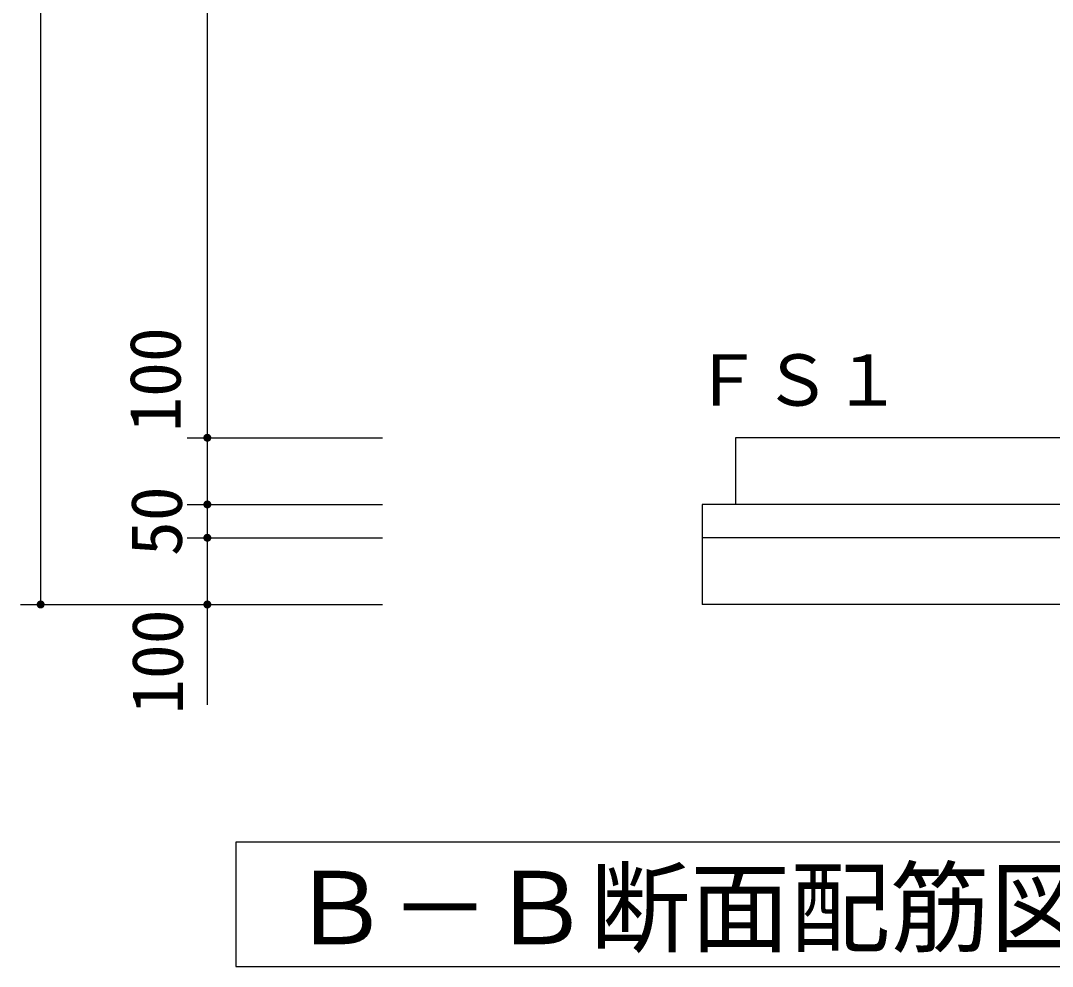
# Model space of a CAD drawing. Units: millimetres, scale not verified. Extents: x -8910 to 8910, y -6308 to 6308.
# Drawn here: x -1297 to 250, y -263 to 1155 of the extents above; entities that cross this region are included whole.
import ezdxf
from ezdxf.enums import TextEntityAlignment as Align

# ---------------------------------------------------------------- set-up
doc = ezdxf.new("R2010")
doc.units = ezdxf.units.MM
doc.header["$LTSCALE"] = 30
for name, color, linetype, lineweight in [('0-1_製作', 5, 'Continuous', 25), ('0-3_躯体', 7, 'Continuous', 25), ('0-4_機器', 2, 'Continuous', 25), ('0-5_08', 2, 'Continuous', 25)]:
    doc.layers.add(name, color=color, linetype=linetype, lineweight=lineweight)
doc.styles.add('ＭＳ ゴシック', font='')
doc.styles.get('ＭＳ ゴシック').set_extended_font_data('MS Gothic')

msp = doc.modelspace()

# ---------------------------------------------------------------- linework, layer by layer
at = {"layer": '0-1_製作', "color": 2}
for p, q in [((-1267.24, 2409.59), (-1267.24, 279.59)), ((-1017.24, 2309.58), (-1017.24, 529.59)), ((-1047.24, 529.59), (-754.55, 529.59)), ((-1017.24, 529.59), (-1017.24, 429.59)), ((-1047.24, 429.59), (-754.55, 429.59)), ((-1017.24, 429.59), (-1017.24, 379.59)), ((-1047.24, 379.59), (-754.55, 379.59)), ((-1017.24, 379.59), (-1017.24, 279.59)), ((-1297.24, 279.59), (-1017.24, 279.59)), ((-1047.24, 279.59), (-754.55, 279.59)), ((-1017.24, 279.59), (-1017.24, 129.07))]:
    msp.add_line(p, q, dxfattribs=at)
at = {"layer": '0-1_製作'}
for points in [[(-1020.13, 534.84), (-1023.24, 529.59), (-1020.76, 534.44)], [(-1020.13, 534.84), (-1017.24, 529.59), (-1023.24, 529.59)], [(-1020.76, 534.44), (-1023.24, 529.59), (-1023.22, 529.96)], [(-1017.24, 529.59), (-1023.19, 528.83), (-1023.24, 529.59)], [(-1020.76, 534.44), (-1023.22, 529.96), (-1021.34, 533.96)], [(-1021.34, 533.96), (-1023.22, 529.96), (-1023.13, 530.71)], [(-1017.24, 529.59), (-1023.05, 528.09), (-1023.19, 528.83)], [(-1021.34, 533.96), (-1023.13, 530.71), (-1021.86, 533.41)], [(-1021.86, 533.41), (-1023.13, 530.71), (-1022.94, 531.44)], [(-1017.24, 529.59), (-1022.81, 527.38), (-1023.05, 528.09)], [(-1021.86, 533.41), (-1022.94, 531.44), (-1022.3, 532.8)], [(-1022.3, 532.8), (-1022.94, 531.44), (-1022.66, 532.14)], [(-1017.24, 529.59), (-1022.49, 526.7), (-1022.81, 527.38)], [(-1017.24, 529.59), (-1022.09, 526.06), (-1022.49, 526.7)], [(-1017.24, 529.59), (-1021.61, 525.48), (-1022.09, 526.06)], [(-1017.24, 529.59), (-1021.06, 524.96), (-1021.61, 525.48)], [(-1017.24, 529.59), (-1020.45, 524.52), (-1021.06, 524.96)], [(-1017.24, 529.59), (-1019.79, 524.16), (-1020.45, 524.52)], [(-1019.44, 535.16), (-1017.24, 529.59), (-1020.13, 534.84)], [(-1017.24, 523.59), (-1019.79, 524.16), (-1017.24, 529.59)], [(-1018.73, 535.4), (-1017.24, 529.59), (-1019.44, 535.16)], [(-1017.99, 535.54), (-1017.24, 529.59), (-1018.73, 535.4)], [(-1017.24, 535.59), (-1017.24, 529.59), (-1017.99, 535.54)], [(-1016.86, 535.57), (-1017.24, 529.59), (-1017.24, 535.59)], [(-1016.11, 535.48), (-1017.24, 529.59), (-1016.86, 535.57)], [(-1015.38, 535.29), (-1017.24, 529.59), (-1016.11, 535.48)], [(-1014.68, 535.02), (-1017.24, 529.59), (-1015.38, 535.29)], [(-1014.02, 534.65), (-1017.24, 529.59), (-1014.68, 535.02)], [(-1014.02, 534.65), (-1011.24, 529.59), (-1017.24, 529.59)], [(-1011.24, 529.59), (-1017.24, 523.59), (-1017.24, 529.59)], [(-1011.24, 529.59), (-1016.48, 523.63), (-1017.24, 523.59)], [(-1011.24, 529.59), (-1015.74, 523.77), (-1016.48, 523.63)], [(-1011.24, 529.59), (-1015.03, 524.01), (-1015.74, 523.77)], [(-1011.24, 529.59), (-1014.34, 524.33), (-1015.03, 524.01)], [(-1011.24, 529.59), (-1013.71, 524.73), (-1014.34, 524.33)], [(-1013.41, 534.21), (-1011.24, 529.59), (-1014.02, 534.65)], [(-1011.25, 529.21), (-1013.71, 524.73), (-1011.24, 529.59)], [(-1011.25, 529.21), (-1013.13, 525.21), (-1013.71, 524.73)], [(-1012.86, 533.69), (-1011.24, 529.59), (-1013.41, 534.21)], [(-1011.34, 528.46), (-1013.13, 525.21), (-1011.25, 529.21)], [(-1011.34, 528.46), (-1012.61, 525.76), (-1013.13, 525.21)], [(-1012.38, 533.11), (-1011.24, 529.59), (-1012.86, 533.69)], [(-1011.53, 527.73), (-1012.61, 525.76), (-1011.34, 528.46)], [(-1011.53, 527.73), (-1012.17, 526.37), (-1012.61, 525.76)], [(-1011.98, 532.48), (-1011.24, 529.59), (-1012.38, 533.11)], [(-1011.81, 527.03), (-1012.17, 526.37), (-1011.53, 527.73)], [(-1011.66, 531.8), (-1011.24, 529.59), (-1011.98, 532.48)], [(-1011.42, 531.08), (-1011.24, 529.59), (-1011.66, 531.8)], [(-1011.28, 530.34), (-1011.24, 529.59), (-1011.42, 531.08)], [(-1017.24, 523.59), (-1019.09, 523.88), (-1019.79, 524.16)], [(-1017.24, 523.59), (-1018.36, 523.69), (-1019.09, 523.88)], [(-1017.24, 523.59), (-1017.61, 523.6), (-1018.36, 523.69)], [(-1021.34, 433.96), (-1023.24, 429.59), (-1023.22, 429.96)], [(-1021.34, 433.96), (-1017.24, 429.59), (-1023.24, 429.59)], [(-1021.34, 433.96), (-1023.22, 429.96), (-1021.86, 433.41)], [(-1021.86, 433.41), (-1023.22, 429.96), (-1023.13, 430.71)], [(-1021.86, 433.41), (-1023.13, 430.71), (-1022.3, 432.8)], [(-1020.76, 434.44), (-1017.24, 429.59), (-1021.34, 433.96)], [(-1020.13, 434.84), (-1017.24, 429.59), (-1020.76, 434.44)], [(-1019.44, 435.17), (-1017.24, 429.59), (-1020.13, 434.84)], [(-1018.73, 435.4), (-1017.24, 429.59), (-1019.44, 435.17)], [(-1017.99, 435.54), (-1017.24, 429.59), (-1018.73, 435.4)], [(-1017.24, 435.59), (-1017.24, 429.59), (-1017.99, 435.54)], [(-1016.86, 435.58), (-1017.24, 429.59), (-1017.24, 435.59)], [(-1016.11, 435.48), (-1017.24, 429.59), (-1016.86, 435.58)], [(-1015.38, 435.29), (-1017.24, 429.59), (-1016.11, 435.48)], [(-1014.68, 435.02), (-1017.24, 429.59), (-1015.38, 435.29)], [(-1014.68, 435.02), (-1011.24, 429.59), (-1017.24, 429.59)], [(-1014.02, 434.65), (-1011.24, 429.59), (-1014.68, 435.02)], [(-1013.41, 434.21), (-1011.24, 429.59), (-1014.02, 434.65)], [(-1012.86, 433.69), (-1011.24, 429.59), (-1013.41, 434.21)], [(-1012.38, 433.11), (-1011.24, 429.59), (-1012.86, 433.69)], [(-1017.24, 429.59), (-1023.19, 428.84), (-1023.24, 429.59)], [(-1017.24, 429.59), (-1023.05, 428.09), (-1023.19, 428.84)], [(-1022.3, 432.8), (-1023.13, 430.71), (-1022.94, 431.44)], [(-1017.24, 429.59), (-1022.81, 427.38), (-1023.05, 428.09)], [(-1022.3, 432.8), (-1022.94, 431.44), (-1022.66, 432.14)], [(-1017.24, 429.59), (-1022.49, 426.7), (-1022.81, 427.38)], [(-1017.24, 429.59), (-1022.09, 426.06), (-1022.49, 426.7)], [(-1017.24, 429.59), (-1021.61, 425.48), (-1022.09, 426.06)], [(-1017.24, 429.59), (-1021.06, 424.96), (-1021.61, 425.48)], [(-1017.24, 429.59), (-1020.45, 424.52), (-1021.06, 424.96)], [(-1017.24, 429.59), (-1019.79, 424.16), (-1020.45, 424.52)], [(-1017.24, 429.59), (-1019.09, 423.88), (-1019.79, 424.16)], [(-1017.24, 423.59), (-1019.09, 423.88), (-1017.24, 429.59)], [(-1017.24, 423.59), (-1018.36, 423.69), (-1019.09, 423.88)], [(-1017.24, 423.59), (-1017.61, 423.6), (-1018.36, 423.69)], [(-1011.24, 429.59), (-1017.24, 423.59), (-1017.24, 429.59)], [(-1011.24, 429.59), (-1016.48, 423.63), (-1017.24, 423.59)], [(-1011.24, 429.59), (-1015.74, 423.78), (-1016.48, 423.63)], [(-1011.24, 429.59), (-1015.03, 424.01), (-1015.74, 423.78)], [(-1011.24, 429.59), (-1014.34, 424.33), (-1015.03, 424.01)], [(-1011.24, 429.59), (-1013.71, 424.73), (-1014.34, 424.33)], [(-1011.24, 429.59), (-1013.13, 425.21), (-1013.71, 424.73)], [(-1011.24, 429.59), (-1012.61, 425.76), (-1013.13, 425.21)], [(-1011.25, 429.21), (-1012.61, 425.76), (-1011.24, 429.59)], [(-1011.34, 428.46), (-1012.61, 425.76), (-1011.25, 429.21)], [(-1011.34, 428.46), (-1012.17, 426.37), (-1012.61, 425.76)], [(-1011.98, 432.48), (-1011.24, 429.59), (-1012.38, 433.11)], [(-1011.53, 427.73), (-1012.17, 426.37), (-1011.34, 428.46)], [(-1011.53, 427.73), (-1011.81, 427.03), (-1012.17, 426.37)], [(-1011.66, 431.8), (-1011.24, 429.59), (-1011.98, 432.48)], [(-1011.42, 431.08), (-1011.24, 429.59), (-1011.66, 431.8)], [(-1011.28, 430.34), (-1011.24, 429.59), (-1011.42, 431.08)], [(-1021.34, 383.96), (-1023.24, 379.59), (-1021.86, 383.41)], [(-1021.34, 383.96), (-1017.24, 379.59), (-1023.24, 379.59)], [(-1021.86, 383.41), (-1023.24, 379.59), (-1023.22, 379.96)], [(-1017.24, 379.59), (-1023.19, 378.83), (-1023.24, 379.59)], [(-1021.86, 383.41), (-1023.22, 379.96), (-1022.3, 382.8)], [(-1022.3, 382.8), (-1023.22, 379.96), (-1023.13, 380.71)], [(-1017.24, 379.59), (-1023.05, 378.09), (-1023.19, 378.83)], [(-1022.3, 382.8), (-1023.13, 380.71), (-1022.66, 382.14)], [(-1022.66, 382.14), (-1023.13, 380.71), (-1022.94, 381.44)], [(-1017.24, 379.59), (-1022.81, 377.38), (-1023.05, 378.09)], [(-1017.24, 379.59), (-1022.49, 376.7), (-1022.81, 377.38)], [(-1017.24, 379.59), (-1022.09, 376.06), (-1022.49, 376.7)], [(-1017.24, 379.59), (-1021.61, 375.48), (-1022.09, 376.06)], [(-1017.24, 379.59), (-1021.06, 374.96), (-1021.61, 375.48)], [(-1020.76, 384.44), (-1017.24, 379.59), (-1021.34, 383.96)], [(-1017.24, 379.59), (-1020.45, 374.52), (-1021.06, 374.96)], [(-1020.13, 384.84), (-1017.24, 379.59), (-1020.76, 384.44)], [(-1017.24, 379.59), (-1019.79, 374.16), (-1020.45, 374.52)], [(-1019.44, 385.17), (-1017.24, 379.59), (-1020.13, 384.84)], [(-1017.24, 379.59), (-1019.09, 373.88), (-1019.79, 374.16)], [(-1018.73, 385.4), (-1017.24, 379.59), (-1019.44, 385.17)], [(-1017.24, 373.59), (-1019.09, 373.88), (-1017.24, 379.59)], [(-1017.24, 373.59), (-1018.36, 373.69), (-1019.09, 373.88)], [(-1017.99, 385.54), (-1017.24, 379.59), (-1018.73, 385.4)], [(-1017.24, 373.59), (-1017.61, 373.6), (-1018.36, 373.69)], [(-1017.24, 385.59), (-1017.24, 379.59), (-1017.99, 385.54)], [(-1016.86, 385.58), (-1017.24, 379.59), (-1017.24, 385.59)], [(-1016.11, 385.48), (-1017.24, 379.59), (-1016.86, 385.58)], [(-1015.38, 385.29), (-1017.24, 379.59), (-1016.11, 385.48)], [(-1014.68, 385.02), (-1017.24, 379.59), (-1015.38, 385.29)], [(-1014.68, 385.02), (-1011.24, 379.59), (-1017.24, 379.59)], [(-1011.24, 379.59), (-1017.24, 373.59), (-1017.24, 379.59)], [(-1011.24, 379.59), (-1016.48, 373.63), (-1017.24, 373.59)], [(-1011.24, 379.59), (-1015.74, 373.78), (-1016.48, 373.63)], [(-1011.24, 379.59), (-1015.03, 374.01), (-1015.74, 373.78)], [(-1011.24, 379.59), (-1014.34, 374.33), (-1015.03, 374.01)], [(-1014.02, 384.65), (-1011.24, 379.59), (-1014.68, 385.02)], [(-1011.24, 379.59), (-1013.71, 374.73), (-1014.34, 374.33)], [(-1013.41, 384.21), (-1011.24, 379.59), (-1014.02, 384.65)], [(-1011.24, 379.59), (-1013.13, 375.21), (-1013.71, 374.73)], [(-1012.86, 383.69), (-1011.24, 379.59), (-1013.41, 384.21)], [(-1011.24, 379.59), (-1012.61, 375.76), (-1013.13, 375.21)], [(-1012.38, 383.11), (-1011.24, 379.59), (-1012.86, 383.69)], [(-1011.25, 379.21), (-1012.61, 375.76), (-1011.24, 379.59)], [(-1011.25, 379.21), (-1012.17, 376.37), (-1012.61, 375.76)], [(-1011.98, 382.48), (-1011.24, 379.59), (-1012.38, 383.11)], [(-1011.34, 378.46), (-1012.17, 376.37), (-1011.25, 379.21)], [(-1011.34, 378.46), (-1011.81, 377.03), (-1012.17, 376.37)], [(-1011.66, 381.8), (-1011.24, 379.59), (-1011.98, 382.48)], [(-1011.53, 377.73), (-1011.81, 377.03), (-1011.34, 378.46)], [(-1011.42, 381.08), (-1011.24, 379.59), (-1011.66, 381.8)], [(-1011.28, 380.34), (-1011.24, 379.59), (-1011.42, 381.08)], [(-1272.66, 282.14), (-1273.24, 279.59), (-1273.22, 279.96)], [(-1272.66, 282.14), (-1267.24, 279.59), (-1273.24, 279.59)], [(-1267.24, 279.59), (-1273.19, 278.83), (-1273.24, 279.59)], [(-1272.66, 282.14), (-1273.22, 279.96), (-1272.94, 281.44)], [(-1272.94, 281.44), (-1273.22, 279.96), (-1273.13, 280.71)], [(-1267.24, 279.59), (-1273.05, 278.09), (-1273.19, 278.83)], [(-1267.24, 279.59), (-1272.81, 277.38), (-1273.05, 278.09)], [(-1267.24, 279.59), (-1272.49, 276.69), (-1272.81, 277.38)], [(-1272.3, 282.8), (-1267.24, 279.59), (-1272.66, 282.14)], [(-1267.24, 279.59), (-1272.09, 276.06), (-1272.49, 276.69)], [(-1271.86, 283.41), (-1267.24, 279.59), (-1272.3, 282.8)], [(-1267.24, 279.59), (-1271.61, 275.48), (-1272.09, 276.06)], [(-1271.34, 283.96), (-1267.24, 279.59), (-1271.86, 283.41)], [(-1267.24, 279.59), (-1271.06, 274.96), (-1271.61, 275.48)], [(-1270.76, 284.44), (-1267.24, 279.59), (-1271.34, 283.96)], [(-1267.24, 279.59), (-1270.45, 274.52), (-1271.06, 274.96)], [(-1270.13, 284.84), (-1267.24, 279.59), (-1270.76, 284.44)], [(-1267.24, 279.59), (-1269.79, 274.16), (-1270.45, 274.52)], [(-1269.44, 285.16), (-1267.24, 279.59), (-1270.13, 284.84)], [(-1267.24, 279.59), (-1269.09, 273.88), (-1269.79, 274.16)], [(-1268.73, 285.4), (-1267.24, 279.59), (-1269.44, 285.16)], [(-1267.24, 279.59), (-1268.36, 273.69), (-1269.09, 273.88)], [(-1267.99, 285.54), (-1267.24, 279.59), (-1268.73, 285.4)], [(-1267.24, 273.59), (-1268.36, 273.69), (-1267.24, 279.59)], [(-1267.24, 285.59), (-1267.24, 279.59), (-1267.99, 285.54)], [(-1266.86, 285.57), (-1267.24, 279.59), (-1267.24, 285.59)], [(-1266.11, 285.48), (-1267.24, 279.59), (-1266.86, 285.57)], [(-1265.38, 285.29), (-1267.24, 279.59), (-1266.11, 285.48)], [(-1265.38, 285.29), (-1261.24, 279.59), (-1267.24, 279.59)], [(-1261.24, 279.59), (-1267.24, 273.59), (-1267.24, 279.59)], [(-1261.24, 279.59), (-1266.48, 273.63), (-1267.24, 273.59)], [(-1261.24, 279.59), (-1265.74, 273.77), (-1266.48, 273.63)], [(-1261.24, 279.59), (-1265.03, 274.01), (-1265.74, 273.77)], [(-1264.68, 285.01), (-1261.24, 279.59), (-1265.38, 285.29)], [(-1261.24, 279.59), (-1264.34, 274.33), (-1265.03, 274.01)], [(-1264.02, 284.65), (-1261.24, 279.59), (-1264.68, 285.01)], [(-1261.24, 279.59), (-1263.71, 274.73), (-1264.34, 274.33)], [(-1263.41, 284.21), (-1261.24, 279.59), (-1264.02, 284.65)], [(-1261.24, 279.59), (-1263.13, 275.21), (-1263.71, 274.73)], [(-1262.86, 283.69), (-1261.24, 279.59), (-1263.41, 284.21)], [(-1261.24, 279.59), (-1262.61, 275.76), (-1263.13, 275.21)], [(-1262.38, 283.11), (-1261.24, 279.59), (-1262.86, 283.69)], [(-1261.24, 279.59), (-1262.17, 276.37), (-1262.61, 275.76)], [(-1261.98, 282.48), (-1261.24, 279.59), (-1262.38, 283.11)], [(-1261.24, 279.59), (-1261.81, 277.03), (-1262.17, 276.37)], [(-1261.66, 281.79), (-1261.24, 279.59), (-1261.98, 282.48)], [(-1261.24, 279.59), (-1261.53, 277.73), (-1261.81, 277.03)], [(-1261.42, 281.08), (-1261.24, 279.59), (-1261.66, 281.79)], [(-1261.25, 279.21), (-1261.53, 277.73), (-1261.24, 279.59)], [(-1261.34, 278.46), (-1261.53, 277.73), (-1261.25, 279.21)], [(-1261.28, 280.34), (-1261.24, 279.59), (-1261.42, 281.08)], [(-1022.3, 282.8), (-1023.24, 279.59), (-1023.22, 279.96)], [(-1022.3, 282.8), (-1017.24, 279.59), (-1023.24, 279.59)], [(-1017.24, 279.59), (-1023.19, 278.83), (-1023.24, 279.59)], [(-1022.3, 282.8), (-1023.22, 279.96), (-1022.66, 282.14)], [(-1022.66, 282.14), (-1023.22, 279.96), (-1023.13, 280.71)], [(-1017.24, 279.59), (-1023.05, 278.09), (-1023.19, 278.83)], [(-1022.66, 282.14), (-1023.13, 280.71), (-1022.94, 281.44)], [(-1017.24, 279.59), (-1022.81, 277.38), (-1023.05, 278.09)], [(-1017.24, 279.59), (-1022.49, 276.69), (-1022.81, 277.38)], [(-1017.24, 279.59), (-1022.09, 276.06), (-1022.49, 276.69)], [(-1021.86, 283.41), (-1017.24, 279.59), (-1022.3, 282.8)], [(-1017.24, 279.59), (-1021.61, 275.48), (-1022.09, 276.06)], [(-1021.34, 283.96), (-1017.24, 279.59), (-1021.86, 283.41)], [(-1017.24, 279.59), (-1021.06, 274.96), (-1021.61, 275.48)], [(-1020.76, 284.44), (-1017.24, 279.59), (-1021.34, 283.96)], [(-1017.24, 279.59), (-1020.45, 274.52), (-1021.06, 274.96)], [(-1020.13, 284.84), (-1017.24, 279.59), (-1020.76, 284.44)], [(-1017.24, 279.59), (-1019.79, 274.16), (-1020.45, 274.52)], [(-1019.44, 285.16), (-1017.24, 279.59), (-1020.13, 284.84)], [(-1017.24, 279.59), (-1019.09, 273.88), (-1019.79, 274.16)], [(-1018.73, 285.4), (-1017.24, 279.59), (-1019.44, 285.16)], [(-1017.24, 279.59), (-1018.36, 273.69), (-1019.09, 273.88)], [(-1017.99, 285.54), (-1017.24, 279.59), (-1018.73, 285.4)], [(-1017.24, 273.59), (-1018.36, 273.69), (-1017.24, 279.59)], [(-1017.24, 285.59), (-1017.24, 279.59), (-1017.99, 285.54)], [(-1016.86, 285.57), (-1017.24, 279.59), (-1017.24, 285.59)], [(-1016.11, 285.48), (-1017.24, 279.59), (-1016.86, 285.57)], [(-1015.38, 285.29), (-1017.24, 279.59), (-1016.11, 285.48)], [(-1015.38, 285.29), (-1011.24, 279.59), (-1017.24, 279.59)], [(-1011.24, 279.59), (-1017.24, 273.59), (-1017.24, 279.59)], [(-1011.24, 279.59), (-1016.48, 273.63), (-1017.24, 273.59)], [(-1011.24, 279.59), (-1015.74, 273.77), (-1016.48, 273.63)], [(-1011.24, 279.59), (-1015.03, 274.01), (-1015.74, 273.77)], [(-1014.68, 285.01), (-1011.24, 279.59), (-1015.38, 285.29)], [(-1011.24, 279.59), (-1014.34, 274.33), (-1015.03, 274.01)], [(-1014.02, 284.65), (-1011.24, 279.59), (-1014.68, 285.01)], [(-1011.24, 279.59), (-1013.71, 274.73), (-1014.34, 274.33)], [(-1013.41, 284.21), (-1011.24, 279.59), (-1014.02, 284.65)], [(-1011.24, 279.59), (-1013.13, 275.21), (-1013.71, 274.73)], [(-1012.86, 283.69), (-1011.24, 279.59), (-1013.41, 284.21)], [(-1011.24, 279.59), (-1012.61, 275.76), (-1013.13, 275.21)], [(-1012.38, 283.11), (-1011.24, 279.59), (-1012.86, 283.69)], [(-1011.24, 279.59), (-1012.17, 276.37), (-1012.61, 275.76)], [(-1011.98, 282.48), (-1011.24, 279.59), (-1012.38, 283.11)], [(-1011.24, 279.59), (-1011.81, 277.03), (-1012.17, 276.37)], [(-1011.66, 281.79), (-1011.24, 279.59), (-1011.98, 282.48)], [(-1011.25, 279.21), (-1011.81, 277.03), (-1011.24, 279.59)], [(-1011.34, 278.46), (-1011.81, 277.03), (-1011.25, 279.21)], [(-1011.42, 281.08), (-1011.24, 279.59), (-1011.66, 281.79)], [(-1011.28, 280.34), (-1011.24, 279.59), (-1011.42, 281.08)], [(-1267.24, 273.59), (-1267.61, 273.6), (-1268.36, 273.69)], [(-1017.24, 273.59), (-1017.61, 273.6), (-1018.36, 273.69)], [(-1011.34, 278.46), (-1011.53, 277.73), (-1011.81, 277.03)]]:
    msp.add_solid(points, dxfattribs=at)
at = {"layer": '0-3_躯体', "color": 3}
msp.add_lwpolyline([(1307.07, -263.07), (1307.07, -76.76), (-974.52, -76.76), (-974.52, -263.07)], close=True, dxfattribs=at)
at = {"layer": '0-4_機器'}
for p, q in [((795.05, 529.59), (-224.95, 529.59)), ((-224.95, 529.59), (-224.95, 429.59)), ((-274.95, 429.59), (-274.95, 279.59)), ((845.05, 429.59), (-274.95, 429.59)), ((845.05, 279.59), (-274.95, 279.59))]:
    msp.add_line(p, q, dxfattribs=at)
at = {"layer": '0-5_08'}
msp.add_line((845.05, 379.59), (-274.95, 379.59), dxfattribs=at)

# ---------------------------------------------------------------- texts
at = {"layer": '0-1_製作', "color": 4, "style": 'ＭＳ ゴシック'}
for s, p in [('100', (-1034.1, 538.35)), ('50', (-1032.24, 352.09)), ('100', (-1030.86, 115.19))]:
    msp.add_text(s, height=76.98, rotation=90, dxfattribs=at).set_placement(p, align=Align.BOTTOM_LEFT)
msp.add_text('ＦＳ１', height=76.98, dxfattribs=at).set_placement((-289.95, 554.59), align=Align.BOTTOM_LEFT)
at = {"layer": '0-3_躯体', "color": 4, "style": 'ＭＳ ゴシック'}
msp.add_text('Ｂ－Ｂ断面配筋図', height=110, dxfattribs=at).set_placement((-893.28, -263.04), align=Align.BOTTOM_LEFT)

doc.saveas('drawing.dxf')
